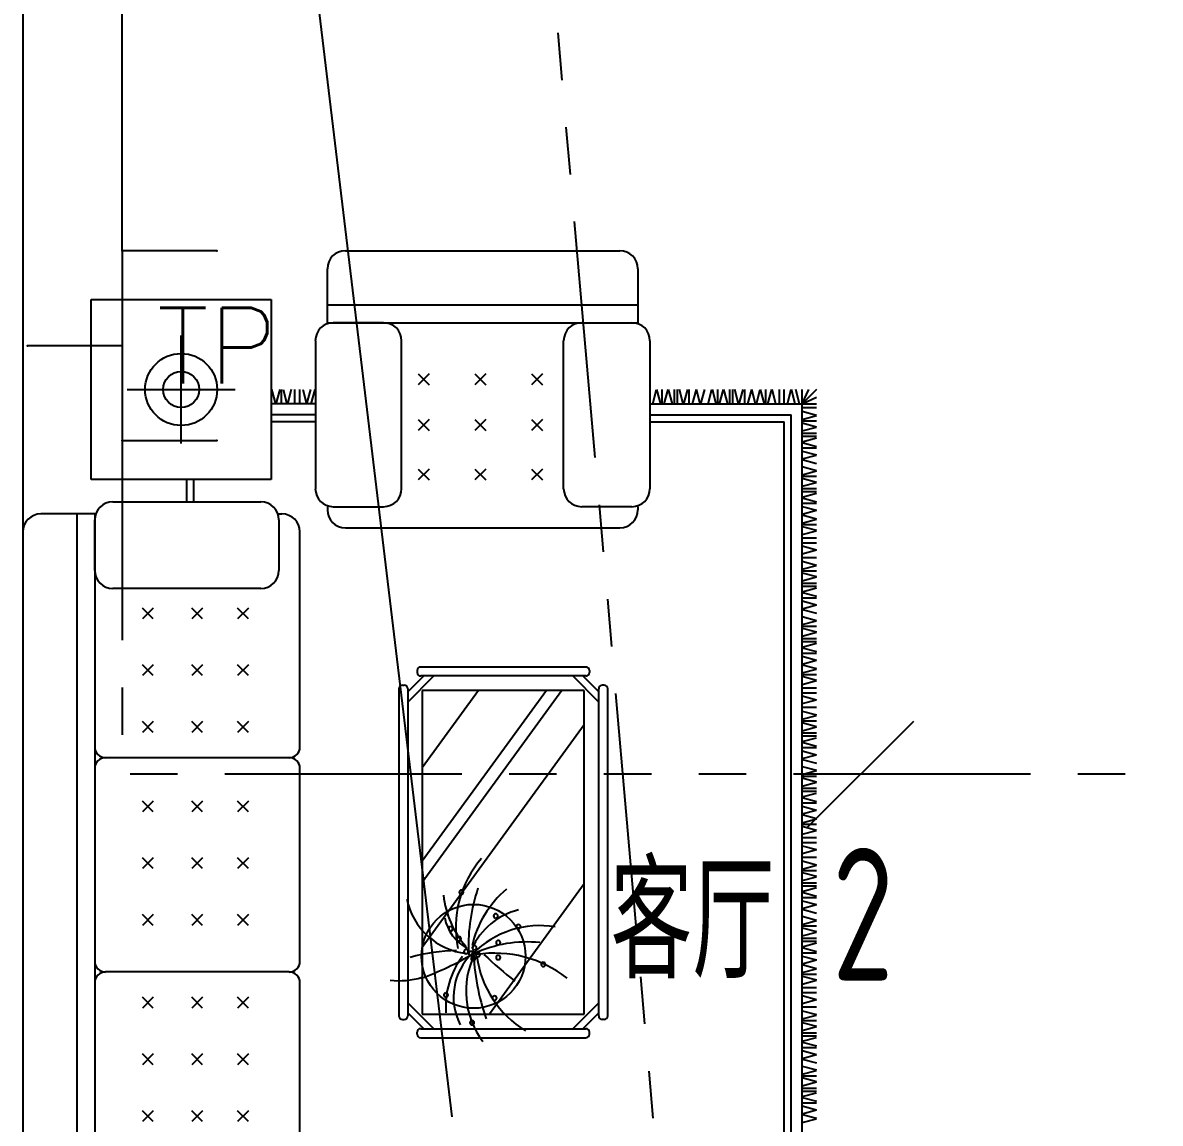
# Model space of a CAD drawing. Extents: x -41969 to 449372, y 65390 to 759577.
# Drawn here: x 302185 to 305185, y 704934 to 707838 of the extents above; entities that cross this region are included whole.
import ezdxf
from ezdxf.enums import TextEntityAlignment as Align

# ---------------------------------------------------------------- set-up
doc = ezdxf.new("R2010")
doc.units = 0
doc.header["$LTSCALE"] = 1000
doc.header["$MEASUREMENT"] = 0
doc.linetypes.add('PHANTOM2', pattern=[1.25, 0.625, -0.125, 0.125, -0.125, 0.125, -0.125])
doc.linetypes.add('PHANTOM3', pattern=[1.5, 0.625, -0.125, 0.125, -0.125, 0.125, -0.125, 0.125, -0.125])
for name, color, linetype in [('DIM-照明', 3, 'Continuous'), ('EQUIP-通讯', 241, 'Continuous'), ('WALL', 7, 'Continuous'), ('WIRE-照明', 120, 'Continuous'), ('装修家具', 8, 'Continuous')]:
    doc.layers.add(name, color=color, linetype=linetype)
doc.styles.add('_TEL_DIM', font='SIMPLEX', dxfattribs={"width": 0.8, "height": 3.5, "bigfont": 'HZTXT'})
doc.styles.add('DIM_FONT', font='SIMPLEX', dxfattribs={"width": 0.7, "bigfont": 'GBCBIG'})
doc.styles.get("Standard").update_dxf_attribs({"font": 'gbenor.shx', "bigfont": 'gbcbig.shx'})
doc.linetypes.add('TV', pattern='A,2.8,-0.1,["TV",_TEL_DIM,S=0.07,R=0,X=0,Y=-0.1],-0.52', length=3.42)

# ---------------------------------------------------------------- blocks, each defined once
blk = doc.blocks.new('A$C65FF3140')
at = {"color": 8}
for p, q in [((6550.9, -5455.4), (7274.9, -5455.4)), ((6550.9, -5455.4), (7274.9, -5455.4)), ((6503.4, -5645.3), (6503.4, -5502.8)), ((6503.4, -5645.3), (6503.4, -5502.8)), ((7322.4, -5502.8), (7322.4, -5648)), ((7322.4, -5502.8), (7322.4, -5648)), ((5880.4, -6058.9), (5880.4, -5584.1)), ((5880.4, -5584.1), (6355.2, -5584.1)), ((5880.4, -6058.9), (5880.4, -5584.1)), ((5880.4, -5584.1), (6355.2, -5584.1)), ((6355.2, -5584.1), (6355.2, -6058.9)), ((6355.2, -5584.1), (6355.2, -6058.9)), ((6503.4, -5597.8), (7322.4, -5597.8)), ((6503.4, -5597.8), (7322.4, -5597.8)), ((6503.4, -5645.3), (7322.4, -5645.3)), ((6503.4, -5645.3), (7322.4, -5645.3)), ((6651.7, -5645.3), (6519.1, -5645.3)), ((6651.7, -5645.3), (6519.1, -5645.3)), ((7174.1, -5645.3), (7306.7, -5645.3)), ((7174.1, -5645.3), (7306.7, -5645.3)), ((6117.8, -5963.9), (6117.8, -5679.1)), ((6117.8, -5963.9), (6117.8, -5679.1)), ((6471.7, -5692.8), (6471.7, -6083.2)), ((6471.7, -5692.8), (6471.7, -6083.2)), ((6699.2, -6083.2), (6699.2, -5692.8)), ((6699.2, -6083.2), (6699.2, -5692.8)), ((7126.6, -6083.2), (7126.6, -5692.8)), ((7126.6, -6083.2), (7126.6, -5692.8)), ((7354.2, -5692.8), (7354.2, -6083.2)), ((7354.2, -5692.8), (7354.2, -6083.2)), ((6742.9, -5780.4), (6771.6, -5809)), ((6771.6, -5780.4), (6742.9, -5809)), ((6742.9, -5780.4), (6771.6, -5809)), ((6771.6, -5780.4), (6742.9, -5809)), ((6892.6, -5780.4), (6921.2, -5809)), ((6921.2, -5780.4), (6892.6, -5809)), ((6892.6, -5780.4), (6921.2, -5809)), ((6921.2, -5780.4), (6892.6, -5809)), ((7042.2, -5780.4), (7070.9, -5809)), ((7070.9, -5780.4), (7042.2, -5809)), ((7042.2, -5780.4), (7070.9, -5809)), ((7070.9, -5780.4), (7042.2, -5809)), ((5975.4, -5821.5), (6260.3, -5821.5)), ((5975.4, -5821.5), (6260.3, -5821.5)), ((6356.2, -5821.5), (6366.4, -5859.5)), ((6356.2, -5821.5), (6366.4, -5859.5)), ((6377.7, -5821.5), (6367.5, -5859.5)), ((6377.7, -5821.5), (6367.5, -5859.5)), ((6381.6, -5821.5), (6381.6, -5859.5)), ((6381.6, -5821.5), (6381.6, -5859.5)), ((6386.7, -5821.5), (6396.8, -5859.5)), ((6386.7, -5821.5), (6396.8, -5859.5)), ((6408.1, -5821.5), (6397.9, -5859.5)), ((6408.1, -5821.5), (6397.9, -5859.5)), ((6416.9, -5821.5), (6416.9, -5859.5)), ((6416.9, -5821.5), (6416.9, -5859.5)), ((6429.9, -5821.5), (6429.9, -5859.5)), ((6429.9, -5821.5), (6429.9, -5859.5)), ((6438.3, -5821.5), (6448.4, -5859.5)), ((6438.3, -5821.5), (6448.4, -5859.5)), ((6458.8, -5821.5), (6448.6, -5859.5)), ((6458.8, -5821.5), (6448.6, -5859.5)), ((6470.3, -5821.5), (6460.1, -5859.5)), ((6470.3, -5821.5), (6460.1, -5859.5)), ((7361.4, -5859.5), (7371.6, -5821.5)), ((7361.4, -5859.5), (7371.6, -5821.5)), ((7382.9, -5859.5), (7372.7, -5821.5)), ((7382.9, -5859.5), (7372.7, -5821.5)), ((7386.8, -5859.5), (7386.8, -5821.5)), ((7386.8, -5859.5), (7386.8, -5821.5)), ((7391.9, -5859.5), (7402, -5821.5)), ((7391.9, -5859.5), (7402, -5821.5)), ((7413.3, -5859.5), (7403.1, -5821.5)), ((7413.3, -5859.5), (7403.1, -5821.5)), ((7419.2, -5859.5), (7419.2, -5821.5)), ((7419.2, -5859.5), (7419.2, -5821.5)), ((7427.2, -5859.5), (7427.2, -5821.5)), ((7427.2, -5859.5), (7427.2, -5821.5)), ((7441.9, -5859.5), (7431.8, -5821.5)), ((7441.9, -5859.5), (7431.8, -5821.5)), ((7443.9, -5859.5), (7454, -5821.5)), ((7443.9, -5859.5), (7454, -5821.5)), ((7458, -5859.5), (7458, -5821.5)), ((7458, -5859.5), (7458, -5821.5)), ((7466.4, -5859.5), (7476.5, -5821.5)), ((7466.4, -5859.5), (7476.5, -5821.5)), ((7486.9, -5859.5), (7476.7, -5821.5)), ((7486.9, -5859.5), (7476.7, -5821.5)), ((7488.8, -5859.5), (7499, -5821.5)), ((7488.8, -5859.5), (7499, -5821.5)), ((7507.4, -5859.5), (7517.6, -5821.5)), ((7507.4, -5859.5), (7517.6, -5821.5)), ((7528.9, -5859.5), (7518.7, -5821.5)), ((7528.9, -5859.5), (7518.7, -5821.5)), ((7532.8, -5859.5), (7532.8, -5821.5)), ((7532.8, -5859.5), (7532.8, -5821.5)), ((7537.8, -5859.5), (7548, -5821.5)), ((7537.8, -5859.5), (7548, -5821.5)), ((7559.3, -5859.5), (7549.1, -5821.5)), ((7559.3, -5859.5), (7549.1, -5821.5)), ((7565.2, -5859.5), (7565.2, -5821.5)), ((7565.2, -5859.5), (7565.2, -5821.5)), ((7573.1, -5859.5), (7573.1, -5821.5)), ((7573.1, -5859.5), (7573.1, -5821.5)), ((7587.9, -5859.5), (7577.7, -5821.5)), ((7587.9, -5859.5), (7577.7, -5821.5)), ((7589.8, -5859.5), (7600, -5821.5)), ((7589.8, -5859.5), (7600, -5821.5)), ((7604, -5859.5), (7604, -5821.5)), ((7604, -5859.5), (7604, -5821.5)), ((7612.4, -5859.5), (7622.5, -5821.5)), ((7612.4, -5859.5), (7622.5, -5821.5)), ((7632.9, -5859.5), (7622.7, -5821.5)), ((7632.9, -5859.5), (7622.7, -5821.5)), ((7634.8, -5859.5), (7645, -5821.5)), ((7634.8, -5859.5), (7645, -5821.5)), ((7656.2, -5859.5), (7646.1, -5821.5)), ((7656.2, -5859.5), (7646.1, -5821.5)), ((7660.2, -5859.5), (7660.2, -5821.5)), ((7660.2, -5859.5), (7660.2, -5821.5)), ((7665.2, -5859.5), (7675.4, -5821.5)), ((7665.2, -5859.5), (7675.4, -5821.5)), ((7686.6, -5859.5), (7676.5, -5821.5)), ((7686.6, -5859.5), (7676.5, -5821.5)), ((7695.4, -5859.5), (7695.4, -5821.5)), ((7695.4, -5859.5), (7695.4, -5821.5)), ((7708.4, -5859.5), (7708.4, -5821.5)), ((7708.4, -5859.5), (7708.4, -5821.5)), ((7716.8, -5859.5), (7727, -5821.5)), ((7716.8, -5859.5), (7727, -5821.5)), ((7737.3, -5859.5), (7727.1, -5821.5)), ((7737.3, -5859.5), (7727.1, -5821.5)), ((7748.8, -5859.5), (7738.6, -5821.5)), ((7748.8, -5859.5), (7738.6, -5821.5)), ((7793.4, -5821.5), (7755.4, -5859.5)), ((7755.4, -5859.5), (7773.1, -5821.5)), ((7755.4, -5859.5), (7755.4, -5821.5)), ((7793.4, -5821.5), (7755.4, -5859.5)), ((7755.4, -5859.5), (7773.1, -5821.5)), ((7755.4, -5859.5), (7755.4, -5821.5)), ((7755.4, -5859.5), (7793.4, -5841.5)), ((7755.4, -5859.5), (7793.4, -5841.5)), ((6471.7, -5859.5), (6355.2, -5859.5)), ((6471.7, -5859.5), (6355.2, -5859.5)), ((7354.2, -5859.5), (7755.4, -5859.5)), ((7354.2, -5859.5), (7755.4, -5859.5)), ((7755.4, -8292), (7755.4, -5859.5)), ((7755.4, -5859.5), (7793.4, -5859.5)), ((7755.4, -8292), (7755.4, -5859.5)), ((7755.4, -5859.5), (7793.4, -5859.5)), ((7755.4, -5869), (7793.4, -5869)), ((7755.4, -5869), (7793.4, -5869)), ((7755.4, -5879.1), (7793.4, -5889.3)), ((7755.4, -5879.1), (7793.4, -5889.3)), ((6471.7, -5888), (6355.2, -5888)), ((6471.7, -5888), (6355.2, -5888)), ((6471.7, -5907), (6355.2, -5907)), ((6471.7, -5907), (6355.2, -5907)), ((6742.9, -5901), (6771.6, -5929.7)), ((6771.6, -5901), (6742.9, -5929.7)), ((6742.9, -5901), (6771.6, -5929.7)), ((6771.6, -5901), (6742.9, -5929.7)), ((6892.6, -5901), (6921.2, -5929.7)), ((6921.2, -5901), (6892.6, -5929.7)), ((6892.6, -5901), (6921.2, -5929.7)), ((6921.2, -5901), (6892.6, -5929.7)), ((7042.2, -5901), (7070.9, -5929.7)), ((7070.9, -5901), (7042.2, -5929.7)), ((7042.2, -5901), (7070.9, -5929.7)), ((7070.9, -5901), (7042.2, -5929.7)), ((7354.2, -5888), (7726.9, -5888)), ((7354.2, -5888), (7726.9, -5888)), ((7354.2, -5907), (7707.9, -5907)), ((7354.2, -5907), (7707.9, -5907)), ((7707.9, -8244.6), (7707.9, -5907)), ((7707.9, -8244.6), (7707.9, -5907)), ((7726.9, -8263.6), (7726.9, -5888)), ((7726.9, -8263.6), (7726.9, -5888)), ((7755.4, -5900.5), (7793.4, -5890.3)), ((7755.4, -5900.5), (7793.4, -5890.3)), ((7755.4, -5904.5), (7793.4, -5904.5)), ((7755.4, -5904.5), (7793.4, -5904.5)), ((7755.4, -5909.5), (7793.4, -5919.7)), ((7755.4, -5909.5), (7793.4, -5919.7)), ((7755.4, -5930.9), (7793.4, -5920.8)), ((7755.4, -5930.9), (7793.4, -5920.8)), ((7755.4, -5936.9), (7793.4, -5936.9)), ((7755.4, -5936.9), (7793.4, -5936.9)), ((7755.4, -5944.8), (7793.4, -5944.8)), ((7755.4, -5944.8), (7793.4, -5944.8)), ((7755.4, -5959.6), (7793.4, -5949.4)), ((7755.4, -5959.6), (7793.4, -5949.4)), ((7755.4, -5961.5), (7793.4, -5971.7)), ((7755.4, -5961.5), (7793.4, -5971.7)), ((7755.4, -5975.6), (7793.4, -5975.6)), ((7755.4, -5975.6), (7793.4, -5975.6)), ((7755.4, -5984), (7793.4, -5994.2)), ((7755.4, -5984), (7793.4, -5994.2)), ((7755.4, -6004.5), (7793.4, -5994.4)), ((7755.4, -6004.5), (7793.4, -5994.4)), ((7755.4, -6006.4), (7793.4, -6016.6)), ((7755.4, -6006.4), (7793.4, -6016.6)), ((7755.4, -6025.1), (7793.4, -6035.2)), ((7755.4, -6025.1), (7793.4, -6035.2)), ((6355.2, -6058.9), (5880.4, -6058.9)), ((6355.2, -6058.9), (5880.4, -6058.9)), ((6132.6, -6118.1), (6132.6, -6058.9)), ((6132.6, -6118.1), (6132.6, -6058.9)), ((6151.6, -6118.1), (6151.6, -6058.9)), ((6151.6, -6118.1), (6151.6, -6058.9)), ((6742.9, -6031.3), (6771.6, -6059.9)), ((6771.6, -6031.3), (6742.9, -6059.9)), ((6742.9, -6031.3), (6771.6, -6059.9)), ((6771.6, -6031.3), (6742.9, -6059.9)), ((6921.2, -6031.3), (6892.6, -6059.9)), ((6892.6, -6031.3), (6921.2, -6059.9)), ((6921.2, -6031.3), (6892.6, -6059.9)), ((6892.6, -6031.3), (6921.2, -6059.9)), ((7042.2, -6031.3), (7070.9, -6059.9)), ((7070.9, -6031.3), (7042.2, -6059.9)), ((7042.2, -6031.3), (7070.9, -6059.9)), ((7070.9, -6031.3), (7042.2, -6059.9)), ((7755.4, -6046.5), (7793.4, -6036.3)), ((7755.4, -6046.5), (7793.4, -6036.3)), ((7755.4, -6050.5), (7793.4, -6050.5)), ((7755.4, -6050.5), (7793.4, -6050.5)), ((7755.4, -6055.5), (7793.4, -6065.6)), ((7755.4, -6055.5), (7793.4, -6065.6)), ((7755.4, -6076.9), (7793.4, -6066.7)), ((7755.4, -6076.9), (7793.4, -6066.7)), ((7755.4, -6082.8), (7793.4, -6082.8)), ((7755.4, -6082.8), (7793.4, -6082.8)), ((5937.4, -6118.1), (6327.8, -6118.1)), ((5937.4, -6118.1), (6327.8, -6118.1)), ((7755.4, -6090.8), (7793.4, -6090.8)), ((7755.4, -6090.8), (7793.4, -6090.8)), ((7755.4, -6105.6), (7793.4, -6095.4)), ((7755.4, -6105.6), (7793.4, -6095.4)), ((7755.4, -6107.5), (7793.4, -6117.6)), ((7755.4, -6107.5), (7793.4, -6117.6)), ((5889.9, -6149.9), (5747.5, -6149.9)), ((5889.9, -6149.9), (5747.5, -6149.9)), ((5842.4, -6149.9), (5842.4, -8001.6)), ((5842.4, -6149.9), (5842.4, -8001.6)), ((5889.9, -6149.9), (5889.9, -8001.6)), ((5889.9, -6149.9), (5889.9, -8001.6)), ((6375.3, -6149.9), (6383.7, -6149.9)), ((6375.3, -6149.9), (6383.7, -6149.9)), ((6503.4, -6130.7), (6503.4, -6139.1)), ((6503.4, -6130.7), (6503.4, -6139.1)), ((6519.1, -6130.7), (6651.7, -6130.7)), ((6519.1, -6130.7), (6651.7, -6130.7)), ((7306.7, -6130.7), (7174.1, -6130.7)), ((7306.7, -6130.7), (7174.1, -6130.7)), ((7322.4, -6130.7), (7322.4, -6139.1)), ((7322.4, -6130.7), (7322.4, -6139.1)), ((7755.4, -6121.6), (7793.4, -6121.6)), ((7755.4, -6121.6), (7793.4, -6121.6)), ((7755.4, -6130), (7793.4, -6140.2)), ((7755.4, -6130), (7793.4, -6140.2)), ((7755.4, -6150.5), (7793.4, -6140.3)), ((7755.4, -6150.5), (7793.4, -6140.3)), ((5889.9, -6299.2), (5889.9, -6165.6)), ((5889.9, -6299.2), (5889.9, -6165.6)), ((6375.3, -6165.6), (6375.3, -6299.2)), ((6375.3, -6165.6), (6375.3, -6299.2)), ((7755.4, -6152.4), (7793.4, -6162.6)), ((7755.4, -6152.4), (7793.4, -6162.6)), ((7755.4, -6173.9), (7793.4, -6163.7)), ((7755.4, -6173.9), (7793.4, -6163.7)), ((7755.4, -6177.8), (7793.4, -6177.8)), ((7755.4, -6177.8), (7793.4, -6177.8)), ((5700, -6197.4), (5700, -7954.2)), ((5700, -6197.4), (5700, -7954.2)), ((6431.2, -6765.4), (6431.2, -6197.4)), ((6431.2, -6765.4), (6431.2, -6197.4)), ((6550.9, -6186.6), (7274.9, -6186.6)), ((6550.9, -6186.6), (7274.9, -6186.6)), ((7755.4, -6182.8), (7793.4, -6193)), ((7755.4, -6182.8), (7793.4, -6193)), ((7755.4, -6204.3), (7793.4, -6194.1)), ((7755.4, -6204.3), (7793.4, -6194.1)), ((7755.4, -6213.1), (7793.4, -6213.1)), ((7755.4, -6213.1), (7793.4, -6213.1)), ((7755.4, -6226.1), (7793.4, -6226.1)), ((7755.4, -6226.1), (7793.4, -6226.1)), ((7755.4, -6234.4), (7793.4, -6244.6)), ((7755.4, -6234.4), (7793.4, -6244.6)), ((7755.4, -6255), (7793.4, -6244.8)), ((7755.4, -6255), (7793.4, -6244.8)), ((7755.4, -6264.5), (7793.4, -6264.5)), ((7755.4, -6264.5), (7793.4, -6264.5)), ((7755.4, -6274.5), (7793.4, -6284.7)), ((7755.4, -6274.5), (7793.4, -6284.7)), ((7755.4, -6296), (7793.4, -6285.8)), ((7755.4, -6296), (7793.4, -6285.8)), ((7755.4, -6299.9), (7793.4, -6299.9)), ((7755.4, -6299.9), (7793.4, -6299.9)), ((7755.4, -6305), (7793.4, -6315.1)), ((7755.4, -6305), (7793.4, -6315.1)), ((7755.4, -6326.4), (7793.4, -6316.2)), ((7755.4, -6326.4), (7793.4, -6316.2)), ((6327.8, -6346.7), (5937.4, -6346.7)), ((6327.8, -6346.7), (5937.4, -6346.7)), ((7755.4, -6332.3), (7793.4, -6332.3)), ((7755.4, -6332.3), (7793.4, -6332.3)), ((7755.4, -6340.3), (7793.4, -6340.3)), ((7755.4, -6340.3), (7793.4, -6340.3)), ((7755.4, -6355), (7793.4, -6344.9)), ((7755.4, -6355), (7793.4, -6344.9)), ((7755.4, -6357), (7793.4, -6367.1)), ((7755.4, -6357), (7793.4, -6367.1)), ((7755.4, -6371.1), (7793.4, -6371.1)), ((7755.4, -6371.1), (7793.4, -6371.1)), ((7755.4, -6379.5), (7793.4, -6389.7)), ((7755.4, -6379.5), (7793.4, -6389.7)), ((7755.4, -6400), (7793.4, -6389.8)), ((7755.4, -6400), (7793.4, -6389.8)), ((6044.2, -6427), (6015.6, -6398.3)), ((6044.2, -6398.3), (6015.6, -6427)), ((6044.2, -6427), (6015.6, -6398.3)), ((6044.2, -6398.3), (6015.6, -6427)), ((6174.5, -6427), (6145.8, -6398.3)), ((6174.5, -6398.3), (6145.8, -6427)), ((6174.5, -6427), (6145.8, -6398.3)), ((6174.5, -6398.3), (6145.8, -6427)), ((6295.1, -6427), (6266.4, -6398.3)), ((6295.1, -6398.3), (6266.4, -6427)), ((6295.1, -6427), (6266.4, -6398.3)), ((6295.1, -6398.3), (6266.4, -6427)), ((7755.4, -6401.9), (7793.4, -6412.1)), ((7755.4, -6401.9), (7793.4, -6412.1)), ((7755.4, -6420.5), (7793.4, -6430.7)), ((7755.4, -6420.5), (7793.4, -6430.7)), ((7755.4, -6442), (7793.4, -6431.8)), ((7755.4, -6442), (7793.4, -6431.8)), ((7755.4, -6445.9), (7793.4, -6445.9)), ((7755.4, -6445.9), (7793.4, -6445.9)), ((7755.4, -6450.9), (7793.4, -6461.1)), ((7755.4, -6450.9), (7793.4, -6461.1)), ((7755.4, -6472.4), (7793.4, -6462.2)), ((7755.4, -6472.4), (7793.4, -6462.2)), ((7755.4, -6478.3), (7793.4, -6478.3)), ((7755.4, -6478.3), (7793.4, -6478.3)), ((7755.4, -6486.2), (7793.4, -6486.2)), ((7755.4, -6486.2), (7793.4, -6486.2)), ((7755.4, -6501), (7793.4, -6490.8)), ((7755.4, -6501), (7793.4, -6490.8)), ((7755.4, -6502.9), (7793.4, -6513.1)), ((7755.4, -6502.9), (7793.4, -6513.1)), ((7755.4, -6517.1), (7793.4, -6517.1)), ((7755.4, -6517.1), (7793.4, -6517.1)), ((7755.4, -6525.5), (7793.4, -6535.6)), ((7755.4, -6525.5), (7793.4, -6535.6)), ((7755.4, -6546), (7793.4, -6535.8)), ((7755.4, -6546), (7793.4, -6535.8)), ((6044.2, -6548), (6015.6, -6576.6)), ((6044.2, -6576.6), (6015.6, -6548)), ((6044.2, -6548), (6015.6, -6576.6)), ((6044.2, -6576.6), (6015.6, -6548)), ((6174.5, -6576.6), (6145.8, -6548)), ((6174.5, -6548), (6145.8, -6576.6)), ((6174.5, -6576.6), (6145.8, -6548)), ((6174.5, -6548), (6145.8, -6576.6)), ((6295.1, -6576.6), (6266.4, -6548)), ((6295.1, -6548), (6266.4, -6576.6)), ((6295.1, -6576.6), (6266.4, -6548)), ((6295.1, -6548), (6266.4, -6576.6)), ((6740, -6563.3), (6740, -6568)), ((6740, -6563.3), (6740, -6568)), ((7185.2, -6553.8), (6749.5, -6553.8)), ((7185.2, -6553.8), (6749.5, -6553.8)), ((7194.7, -6563.3), (7194.7, -6568)), ((7194.7, -6563.3), (7194.7, -6568)), ((7755.4, -6547.9), (7793.4, -6558.1)), ((7755.4, -6547.9), (7793.4, -6558.1)), ((7755.4, -6569.3), (7793.4, -6559.2)), ((7755.4, -6569.3), (7793.4, -6559.2)), ((6715.7, -6619.3), (6757.5, -6577.5)), ((6715.7, -6646.2), (6784.4, -6577.5)), ((6715.7, -6619.3), (6757.5, -6577.5)), ((6715.7, -6646.2), (6784.4, -6577.5)), ((7185.2, -6577.5), (6749.5, -6577.5)), ((7185.2, -6577.5), (6749.5, -6577.5)), ((7219, -6646.2), (7150.4, -6577.5)), ((7219, -6646.2), (7150.4, -6577.5)), ((7219, -6619.3), (7177.2, -6577.5)), ((7219, -6619.3), (7177.2, -6577.5)), ((7755.4, -6573.3), (7793.4, -6573.3)), ((7755.4, -6573.3), (7793.4, -6573.3)), ((7755.4, -6578.3), (7793.4, -6588.5)), ((7755.4, -6578.3), (7793.4, -6588.5)), ((7755.4, -6599.7), (7793.4, -6589.6)), ((7755.4, -6599.7), (7793.4, -6589.6)), ((6692, -6611.3), (6692, -7474.4)), ((6692, -6611.3), (6692, -7474.4)), ((6701.5, -6601.8), (6706.2, -6601.8)), ((6701.5, -6601.8), (6706.2, -6601.8)), ((6715.7, -6611.3), (6715.7, -7474.4)), ((6715.7, -6611.3), (6715.7, -7474.4)), ((6901.8, -6615.5), (6753.7, -6819.4)), ((7081, -6615.5), (6753.7, -7066.1)), ((7121.8, -6615.5), (6753.7, -7122.2)), ((7181, -6615.5), (6753.7, -6615.5)), ((6753.7, -6615.5), (6753.7, -7470.2)), ((6901.8, -6615.5), (6753.7, -6819.4)), ((7081, -6615.5), (6753.7, -7066.1)), ((7121.8, -6615.5), (6753.7, -7122.2)), ((7181, -6615.5), (6753.7, -6615.5)), ((6753.7, -6615.5), (6753.7, -7470.2)), ((7181, -7470.2), (7181, -6615.5)), ((7181, -7470.2), (7181, -6615.5)), ((7219, -7474.4), (7219, -6611.3)), ((7219, -7474.4), (7219, -6611.3)), ((7233.2, -6601.8), (7228.5, -6601.8)), ((7233.2, -6601.8), (7228.5, -6601.8)), ((7242.7, -7474.4), (7242.7, -6611.3)), ((7242.7, -7474.4), (7242.7, -6611.3)), ((7755.4, -6608.5), (7793.4, -6608.5)), ((7755.4, -6608.5), (7793.4, -6608.5)), ((7755.4, -6621.5), (7793.4, -6621.5)), ((7755.4, -6621.5), (7793.4, -6621.5)), ((7755.4, -6629.9), (7793.4, -6640.1)), ((7755.4, -6629.9), (7793.4, -6640.1)), ((7755.4, -6650.4), (7793.4, -6640.2)), ((7755.4, -6650.4), (7793.4, -6640.2)), ((7755.4, -6659.9), (7793.4, -6659.9)), ((7755.4, -6659.9), (7793.4, -6659.9)), ((7755.4, -6670), (7793.4, -6680.2)), ((7755.4, -6670), (7793.4, -6680.2)), ((7755.4, -6691.5), (7793.4, -6681.3)), ((7755.4, -6691.5), (7793.4, -6681.3)), ((6044.2, -6726.3), (6015.6, -6697.6)), ((6044.2, -6697.6), (6015.6, -6726.3)), ((6044.2, -6726.3), (6015.6, -6697.6)), ((6044.2, -6697.6), (6015.6, -6726.3)), ((6174.5, -6726.3), (6145.8, -6697.6)), ((6174.5, -6697.6), (6145.8, -6726.3)), ((6174.5, -6726.3), (6145.8, -6697.6)), ((6174.5, -6697.6), (6145.8, -6726.3)), ((6295.1, -6726.3), (6266.4, -6697.6)), ((6295.1, -6697.6), (6266.4, -6726.3)), ((6295.1, -6726.3), (6266.4, -6697.6)), ((6295.1, -6697.6), (6266.4, -6726.3)), ((7181, -6706), (6753.7, -7294.3)), ((7181, -6706), (6753.7, -7294.3)), ((7755.4, -6695.4), (7793.4, -6695.4)), ((7755.4, -6695.4), (7793.4, -6695.4)), ((7755.4, -6700.4), (7793.4, -6710.6)), ((7755.4, -6700.4), (7793.4, -6710.6)), ((7755.4, -6721.9), (7793.4, -6711.7)), ((7755.4, -6721.9), (7793.4, -6711.7)), ((7755.4, -6727.8), (7793.4, -6727.8)), ((7755.4, -6727.8), (7793.4, -6727.8)), ((7755.4, -6735.7), (7793.4, -6735.7)), ((7755.4, -6735.7), (7793.4, -6735.7)), ((7755.4, -6750.5), (7793.4, -6740.3)), ((7755.4, -6750.5), (7793.4, -6740.3)), ((7755.4, -6752.4), (7793.4, -6762.6)), ((7755.4, -6752.4), (7793.4, -6762.6)), ((7755.4, -6766.6), (7793.4, -6766.6)), ((7755.4, -6766.6), (7793.4, -6766.6)), ((7755.4, -6774.9), (7793.4, -6785.1)), ((7755.4, -6774.9), (7793.4, -6785.1)), ((6402.7, -6793), (5918.4, -6793)), ((6402.7, -6793), (5918.4, -6793)), ((7755.4, -6795.5), (7793.4, -6785.3)), ((7755.4, -6795.5), (7793.4, -6785.3)), ((7755.4, -6797.4), (7793.4, -6807.6)), ((7755.4, -6797.4), (7793.4, -6807.6)), ((6431.2, -7331), (6431.2, -6820.6)), ((6431.2, -7331), (6431.2, -6820.6)), ((7755.4, -6816), (7793.4, -6826.2)), ((7755.4, -6816), (7793.4, -6826.2)), ((7755.4, -6837.4), (7793.4, -6827.3)), ((7755.4, -6837.4), (7793.4, -6827.3)), ((7755.4, -6841.4), (7793.4, -6841.4)), ((7755.4, -6841.4), (7793.4, -6841.4)), ((7755.4, -6846.4), (7793.4, -6856.6)), ((7755.4, -6846.4), (7793.4, -6856.6)), ((7755.4, -6867.9), (7793.4, -6857.7)), ((7755.4, -6867.9), (7793.4, -6857.7)), ((7755.4, -6873.8), (7793.4, -6873.8)), ((7755.4, -6873.8), (7793.4, -6873.8)), ((7755.4, -6881.7), (7793.4, -6881.7)), ((7755.4, -6881.7), (7793.4, -6881.7)), ((7755.4, -6896.5), (7793.4, -6886.3)), ((7755.4, -6896.5), (7793.4, -6886.3)), ((7755.4, -6898.4), (7793.4, -6908.6)), ((7755.4, -6898.4), (7793.4, -6908.6)), ((6044.2, -6907.5), (6015.6, -6936.2)), ((6044.2, -6936.2), (6015.6, -6907.5)), ((6044.2, -6907.5), (6015.6, -6936.2)), ((6044.2, -6936.2), (6015.6, -6907.5)), ((6174.5, -6907.5), (6145.8, -6936.2)), ((6174.5, -6936.2), (6145.8, -6907.5)), ((6174.5, -6907.5), (6145.8, -6936.2)), ((6174.5, -6936.2), (6145.8, -6907.5)), ((6295.1, -6907.5), (6266.4, -6936.2)), ((6295.1, -6936.2), (6266.4, -6907.5)), ((6295.1, -6907.5), (6266.4, -6936.2)), ((6295.1, -6936.2), (6266.4, -6907.5)), ((7755.4, -6912.6), (7793.4, -6912.6)), ((7755.4, -6912.6), (7793.4, -6912.6)), ((7755.4, -6920.9), (7793.4, -6931.1)), ((7755.4, -6920.9), (7793.4, -6931.1)), ((7755.4, -6941.4), (7793.4, -6931.3)), ((7755.4, -6941.4), (7793.4, -6931.3)), ((7755.4, -6943.4), (7793.4, -6953.5)), ((7755.4, -6943.4), (7793.4, -6953.5)), ((7755.4, -6964.8), (7793.4, -6954.6)), ((7755.4, -6964.8), (7793.4, -6954.6)), ((7755.4, -6968.8), (7793.4, -6968.8)), ((7755.4, -6968.8), (7793.4, -6968.8)), ((7755.4, -6973.8), (7793.4, -6983.9)), ((7755.4, -6973.8), (7793.4, -6983.9)), ((7755.4, -6995.2), (7793.4, -6985)), ((7755.4, -6995.2), (7793.4, -6985)), ((7755.4, -7004), (7793.4, -7004)), ((7755.4, -7004), (7793.4, -7004)), ((7755.4, -7017), (7793.4, -7017)), ((7755.4, -7017), (7793.4, -7017)), ((7755.4, -7025.4), (7793.4, -7035.5)), ((7755.4, -7025.4), (7793.4, -7035.5)), ((7755.4, -7045.9), (7793.4, -7035.7)), ((7755.4, -7045.9), (7793.4, -7035.7)), ((6044.2, -7085.8), (6015.6, -7057.2)), ((6044.2, -7057.2), (6015.6, -7085.8)), ((6044.2, -7085.8), (6015.6, -7057.2)), ((6044.2, -7057.2), (6015.6, -7085.8)), ((6174.5, -7057.2), (6145.8, -7085.8)), ((6174.5, -7085.8), (6145.8, -7057.2)), ((6174.5, -7057.2), (6145.8, -7085.8)), ((6174.5, -7085.8), (6145.8, -7057.2)), ((6295.1, -7057.2), (6266.4, -7085.8)), ((6295.1, -7085.8), (6266.4, -7057.2)), ((6295.1, -7057.2), (6266.4, -7085.8)), ((6295.1, -7085.8), (6266.4, -7057.2)), ((7755.4, -7055.4), (7793.4, -7055.4)), ((7755.4, -7055.4), (7793.4, -7055.4)), ((7755.4, -7065.5), (7793.4, -7075.7)), ((7755.4, -7065.5), (7793.4, -7075.7)), ((7755.4, -7086.9), (7793.4, -7076.8)), ((7755.4, -7086.9), (7793.4, -7076.8)), ((7755.4, -7090.9), (7793.4, -7090.9)), ((7755.4, -7090.9), (7793.4, -7090.9)), ((7755.4, -7095.9), (7793.4, -7106.1)), ((7755.4, -7095.9), (7793.4, -7106.1)), ((7755.4, -7117.3), (7793.4, -7107.2)), ((7755.4, -7117.3), (7793.4, -7107.2)), ((7181, -7125.8), (6930.9, -7470.2)), ((7181, -7125.8), (6930.9, -7470.2)), ((7755.4, -7123.3), (7793.4, -7123.3)), ((7755.4, -7123.3), (7793.4, -7123.3)), ((7755.4, -7131.2), (7793.4, -7131.2)), ((7755.4, -7131.2), (7793.4, -7131.2)), ((7755.4, -7146), (7793.4, -7135.8)), ((7755.4, -7146), (7793.4, -7135.8)), ((7755.4, -7147.9), (7793.4, -7158.1)), ((7755.4, -7147.9), (7793.4, -7158.1)), ((7755.4, -7162.1), (7793.4, -7162.1)), ((7755.4, -7162.1), (7793.4, -7162.1)), ((7755.4, -7170.4), (7793.4, -7180.6)), ((7755.4, -7170.4), (7793.4, -7180.6)), ((7755.4, -7190.9), (7793.4, -7180.8)), ((7755.4, -7190.9), (7793.4, -7180.8)), ((7755.4, -7192.8), (7793.4, -7203)), ((7755.4, -7192.8), (7793.4, -7203)), ((6044.2, -7206.8), (6015.6, -7235.5)), ((6044.2, -7235.5), (6015.6, -7206.8)), ((6044.2, -7206.8), (6015.6, -7235.5)), ((6044.2, -7235.5), (6015.6, -7206.8)), ((6174.5, -7206.8), (6145.8, -7235.5)), ((6174.5, -7235.5), (6145.8, -7206.8)), ((6174.5, -7206.8), (6145.8, -7235.5)), ((6174.5, -7235.5), (6145.8, -7206.8)), ((6295.1, -7206.8), (6266.4, -7235.5)), ((6295.1, -7235.5), (6266.4, -7206.8)), ((6295.1, -7206.8), (6266.4, -7235.5)), ((6295.1, -7235.5), (6266.4, -7206.8)), ((7755.4, -7211.5), (7793.4, -7221.6)), ((7755.4, -7211.5), (7793.4, -7221.6)), ((7755.4, -7232.9), (7793.4, -7222.7)), ((7755.4, -7232.9), (7793.4, -7222.7)), ((7755.4, -7236.9), (7793.4, -7236.9)), ((7755.4, -7236.9), (7793.4, -7236.9)), ((7755.4, -7241.9), (7793.4, -7252.1)), ((7755.4, -7241.9), (7793.4, -7252.1)), ((7755.4, -7263.3), (7793.4, -7253.1)), ((7755.4, -7263.3), (7793.4, -7253.1)), ((7755.4, -7269.3), (7793.4, -7269.3)), ((7755.4, -7269.3), (7793.4, -7269.3)), ((7755.4, -7277.2), (7793.4, -7277.2)), ((7755.4, -7277.2), (7793.4, -7277.2)), ((7755.4, -7292), (7793.4, -7281.8)), ((7755.4, -7292), (7793.4, -7281.8)), ((7755.4, -7293.9), (7793.4, -7304.1)), ((7755.4, -7293.9), (7793.4, -7304.1)), ((7755.4, -7308), (7793.4, -7308)), ((7755.4, -7308), (7793.4, -7308)), ((7755.4, -7316.4), (7793.4, -7326.6)), ((7755.4, -7316.4), (7793.4, -7326.6)), ((7755.4, -7336.9), (7793.4, -7326.7)), ((7755.4, -7336.9), (7793.4, -7326.7)), ((7755.4, -7338.8), (7793.4, -7349)), ((7755.4, -7338.8), (7793.4, -7349)), ((6402.7, -7358.5), (5918.4, -7358.5)), ((6402.7, -7358.5), (5918.4, -7358.5)), ((7755.4, -7360.3), (7793.4, -7350.1)), ((7755.4, -7360.3), (7793.4, -7350.1)), ((7755.4, -7364.2), (7793.4, -7364.2)), ((7755.4, -7364.2), (7793.4, -7364.2)), ((7755.4, -7369.2), (7793.4, -7379.4)), ((7755.4, -7369.2), (7793.4, -7379.4)), ((6431.2, -7954.2), (6431.2, -7386.1)), ((6431.2, -7954.2), (6431.2, -7386.1)), ((7755.4, -7390.7), (7793.4, -7380.5)), ((7755.4, -7390.7), (7793.4, -7380.5)), ((7755.4, -7399.5), (7793.4, -7399.5)), ((7755.4, -7399.5), (7793.4, -7399.5)), ((6044.2, -7453.9), (6015.6, -7425.3)), ((6044.2, -7425.3), (6015.6, -7453.9)), ((6044.2, -7453.9), (6015.6, -7425.3)), ((6044.2, -7425.3), (6015.6, -7453.9)), ((6174.5, -7453.9), (6145.8, -7425.3)), ((6174.5, -7425.3), (6145.8, -7453.9)), ((6174.5, -7453.9), (6145.8, -7425.3)), ((6174.5, -7425.3), (6145.8, -7453.9)), ((6295.1, -7453.9), (6266.4, -7425.3)), ((6295.1, -7425.3), (6266.4, -7453.9)), ((6295.1, -7453.9), (6266.4, -7425.3)), ((6295.1, -7425.3), (6266.4, -7453.9)), ((6715.7, -7439.5), (6784.4, -7508.2)), ((6715.7, -7439.5), (6784.4, -7508.2)), ((7219, -7439.5), (7150.4, -7508.2)), ((7219, -7439.5), (7150.4, -7508.2)), ((7755.4, -7412.5), (7793.4, -7412.5)), ((7755.4, -7412.5), (7793.4, -7412.5)), ((7755.4, -7420.8), (7793.4, -7431)), ((7755.4, -7420.8), (7793.4, -7431)), ((7755.4, -7441.4), (7793.4, -7431.2)), ((7755.4, -7441.4), (7793.4, -7431.2)), ((6715.7, -7466.4), (6757.5, -7508.2)), ((6715.7, -7466.4), (6757.5, -7508.2)), ((7219, -7466.4), (7177.2, -7508.2)), ((7219, -7466.4), (7177.2, -7508.2)), ((7755.4, -7450.9), (7793.4, -7450.9)), ((7755.4, -7450.9), (7793.4, -7450.9)), ((7755.4, -7461), (7793.4, -7471.1)), ((7755.4, -7461), (7793.4, -7471.1)), ((6701.5, -7483.9), (6706.2, -7483.9)), ((6701.5, -7483.9), (6706.2, -7483.9)), ((6753.7, -7470.2), (7181, -7470.2)), ((6753.7, -7470.2), (7181, -7470.2)), ((7233.2, -7483.9), (7228.5, -7483.9)), ((7233.2, -7483.9), (7228.5, -7483.9)), ((7755.4, -7482.4), (7793.4, -7472.2)), ((7755.4, -7482.4), (7793.4, -7472.2)), ((7755.4, -7486.3), (7793.4, -7486.3)), ((7755.4, -7486.3), (7793.4, -7486.3)), ((7755.4, -7491.4), (7793.4, -7501.5)), ((7755.4, -7491.4), (7793.4, -7501.5)), ((6740, -7522.4), (6740, -7517.6)), ((6740, -7522.4), (6740, -7517.6)), ((6749.5, -7508.2), (7185.2, -7508.2)), ((6749.5, -7508.2), (7185.2, -7508.2)), ((7194.7, -7522.4), (7194.7, -7517.6)), ((7194.7, -7522.4), (7194.7, -7517.6)), ((7755.4, -7512.8), (7793.4, -7502.6)), ((7755.4, -7512.8), (7793.4, -7502.6)), ((7755.4, -7518.7), (7793.4, -7518.7)), ((7755.4, -7518.7), (7793.4, -7518.7)), ((7755.4, -7526.7), (7793.4, -7526.7)), ((7755.4, -7526.7), (7793.4, -7526.7)), ((6749.5, -7531.9), (7185.2, -7531.9)), ((6749.5, -7531.9), (7185.2, -7531.9)), ((7755.4, -7541.5), (7793.4, -7531.3)), ((7755.4, -7541.5), (7793.4, -7531.3)), ((7755.4, -7543.4), (7793.4, -7553.5)), ((7755.4, -7543.4), (7793.4, -7553.5)), ((7755.4, -7557.5), (7793.4, -7557.5)), ((7755.4, -7557.5), (7793.4, -7557.5)), ((6044.2, -7574.9), (6015.6, -7603.6)), ((6044.2, -7603.6), (6015.6, -7574.9)), ((6044.2, -7574.9), (6015.6, -7603.6)), ((6044.2, -7603.6), (6015.6, -7574.9)), ((6174.5, -7603.6), (6145.8, -7574.9)), ((6174.5, -7574.9), (6145.8, -7603.6)), ((6174.5, -7603.6), (6145.8, -7574.9)), ((6174.5, -7574.9), (6145.8, -7603.6)), ((6295.1, -7603.6), (6266.4, -7574.9)), ((6295.1, -7574.9), (6266.4, -7603.6)), ((6295.1, -7603.6), (6266.4, -7574.9)), ((6295.1, -7574.9), (6266.4, -7603.6)), ((7755.4, -7565.9), (7793.4, -7576.1)), ((7755.4, -7565.9), (7793.4, -7576.1)), ((7755.4, -7586.4), (7793.4, -7576.2)), ((7755.4, -7586.4), (7793.4, -7576.2)), ((7755.4, -7588.3), (7793.4, -7598.5)), ((7755.4, -7588.3), (7793.4, -7598.5)), ((7755.4, -7606.9), (7793.4, -7617.1)), ((7755.4, -7606.9), (7793.4, -7617.1)), ((7755.4, -7628.4), (7793.4, -7618.2)), ((7755.4, -7628.4), (7793.4, -7618.2)), ((7755.4, -7632.3), (7793.4, -7632.3)), ((7755.4, -7632.3), (7793.4, -7632.3)), ((7755.4, -7637.3), (7793.4, -7647.5)), ((7755.4, -7637.3), (7793.4, -7647.5)), ((7755.4, -7658.8), (7793.4, -7648.6)), ((7755.4, -7658.8), (7793.4, -7648.6)), ((7755.4, -7664.7), (7793.4, -7664.7)), ((7755.4, -7664.7), (7793.4, -7664.7)), ((7755.4, -7672.7), (7793.4, -7672.7)), ((7755.4, -7672.7), (7793.4, -7672.7)), ((7755.4, -7687.4), (7793.4, -7677.3)), ((7755.4, -7687.4), (7793.4, -7677.3)), ((7755.4, -7689.3), (7793.4, -7699.5)), ((7755.4, -7689.3), (7793.4, -7699.5)), ((7755.4, -7703.5), (7793.4, -7703.5)), ((7755.4, -7703.5), (7793.4, -7703.5)), ((6044.2, -7753.2), (6015.6, -7724.6)), ((6044.2, -7724.6), (6015.6, -7753.2)), ((6044.2, -7753.2), (6015.6, -7724.6)), ((6044.2, -7724.6), (6015.6, -7753.2)), ((6174.5, -7753.2), (6145.8, -7724.6)), ((6174.5, -7724.6), (6145.8, -7753.2)), ((6174.5, -7753.2), (6145.8, -7724.6)), ((6174.5, -7724.6), (6145.8, -7753.2)), ((6295.1, -7753.2), (6266.4, -7724.6)), ((6295.1, -7724.6), (6266.4, -7753.2)), ((6295.1, -7753.2), (6266.4, -7724.6)), ((6295.1, -7724.6), (6266.4, -7753.2)), ((7755.4, -7711.9), (7793.4, -7722)), ((7755.4, -7711.9), (7793.4, -7722)), ((7755.4, -7732.4), (7793.4, -7722.2)), ((7755.4, -7732.4), (7793.4, -7722.2)), ((7755.4, -7734.3), (7793.4, -7744.5)), ((7755.4, -7734.3), (7793.4, -7744.5)), ((7755.4, -7755.7), (7793.4, -7745.6)), ((7755.4, -7755.7), (7793.4, -7745.6))]:
    blk.add_line(p, q, dxfattribs=at)
for centre, radius in [((6117.8, -5821.5), 95), ((6117.8, -5821.5), 95), ((6117.8, -5821.5), 47.5), ((6117.8, -5821.5), 47.5), ((6888.9, -7317.2), 137.1), ((6888.9, -7317.2), 137.1)]:
    blk.add_circle(centre, radius, dxfattribs=at)
for centre, radius, start, end in [((6550.9, -5502.8), 47.5, 90, 180), ((6550.9, -5502.8), 47.5, 90, 180), ((7274.9, -5502.8), 47.5, 0, 90), ((7274.9, -5502.8), 47.5, 0, 90), ((6519.1, -5692.8), 47.5, 90, 180), ((6519.1, -5692.8), 47.5, 90, 180), ((6651.7, -5692.8), 47.5, 0, 90), ((6651.7, -5692.8), 47.5, 0, 90), ((7174.1, -5692.8), 47.5, 90, 180), ((7174.1, -5692.8), 47.5, 90, 180), ((7306.7, -5692.8), 47.5, 0, 90), ((7306.7, -5692.8), 47.5, 0, 90), ((6519.1, -6083.2), 47.5, 180, 270), ((6519.1, -6083.2), 47.5, 180, 270), ((6651.7, -6083.2), 47.5, 270, 0), ((6651.7, -6083.2), 47.5, 270, 0), ((7174.1, -6083.2), 47.5, 180, 270), ((7174.1, -6083.2), 47.5, 180, 270), ((7306.7, -6083.2), 47.5, 270, 0), ((7306.7, -6083.2), 47.5, 270, 0), ((5937.4, -6165.6), 47.5, 90, 180), ((5937.4, -6165.6), 47.5, 90, 180), ((6327.8, -6165.6), 47.5, 0, 90), ((6327.8, -6165.6), 47.5, 0, 90), ((5747.5, -6197.4), 47.5, 90, 180), ((5747.5, -6197.4), 47.5, 90, 180), ((6383.7, -6197.4), 47.5, 0, 90), ((6383.7, -6197.4), 47.5, 0, 90), ((6550.9, -6139.1), 47.5, 180, 270), ((6550.9, -6139.1), 47.5, 180, 270), ((7274.9, -6139.1), 47.5, 270, 0), ((7274.9, -6139.1), 47.5, 270, 0), ((5937.4, -6299.2), 47.5, 180, 270), ((5937.4, -6299.2), 47.5, 180, 270), ((6327.8, -6299.2), 47.5, 270, 0), ((6327.8, -6299.2), 47.5, 270, 0), ((6749.5, -6563.3), 9.5, 90, 180), ((6749.5, -6563.3), 9.5, 90, 180), ((6749.5, -6568), 9.5, 180, 270), ((6749.5, -6568), 9.5, 180, 270), ((7185.2, -6563.3), 9.5, 0, 90), ((7185.2, -6563.3), 9.5, 0, 90), ((7185.2, -6568), 9.5, 270, 0), ((7185.2, -6568), 9.5, 270, 0), ((6701.5, -6611.3), 9.5, 90, 180), ((6701.5, -6611.3), 9.5, 90, 180), ((6706.2, -6611.3), 9.5, 0, 90), ((6706.2, -6611.3), 9.5, 0, 90), ((7228.5, -6611.3), 9.5, 90, 180), ((7228.5, -6611.3), 9.5, 90, 180), ((7233.2, -6611.3), 9.5, 0, 90), ((7233.2, -6611.3), 9.5, 0, 90), ((5918.4, -6764.5), 28.5, 180, 270), ((5918.4, -6764.5), 28.5, 180, 270), ((6402.7, -6764.5), 28.5, 270, 0), ((6402.7, -6764.5), 28.5, 270, 0), ((5918.4, -6821.5), 28.5, 90, 180), ((5918.4, -6821.5), 28.5, 90, 180), ((6402.7, -6821.5), 28.5, 0, 90), ((6402.7, -6821.5), 28.5, 0, 90), ((7119.9, -7241.6), 278.1, 139.0185, 191.4484), ((7119.9, -7241.6), 278.1, 139.0185, 191.4484), ((7352.4, -7290.7), 477.1, 161.271, 181.6714), ((7352.4, -7290.7), 477.1, 161.271, 181.6714), ((6891.5, -7128.3), 182.9, 191.9716, 263.0096), ((6891.5, -7128.3), 182.9, 191.9716, 263.0096), ((7054.1, -7129.5), 245.8, 186.1376, 221.2419), ((7054.1, -7129.5), 245.8, 186.1376, 221.2419), ((6856.7, -7148), 5.7, 90, 270), ((6856.7, -7148), 5.7, 90, 270), ((6856.7, -7148), 5.7, 270, 90), ((6856.7, -7148), 5.7, 270, 90), ((7154.4, -7351.4), 276.6, 130.2234, 166.9548), ((7154.4, -7351.4), 276.6, 130.2234, 166.9548), ((7049.9, -7370.6), 180.8, 103.7047, 155.9044), ((7049.9, -7370.6), 180.8, 103.7047, 155.9044), ((6930.3, -7191.9), 119.8, 191.5421, 241.1099), ((6930.3, -7191.9), 119.8, 191.5421, 241.1099), ((6947.6, -7210.6), 5.7, 90, 270), ((6947.6, -7210.6), 5.7, 90, 270), ((6947.6, -7210.6), 5.7, 270, 90), ((6947.6, -7210.6), 5.7, 270, 90), ((6828.6, -7244.6), 5.7, 90, 270), ((6828.6, -7244.6), 5.7, 90, 270), ((6828.6, -7244.6), 5.7, 270, 90), ((6828.6, -7244.6), 5.7, 270, 90), ((7064, -7482.7), 246.6, 80.6238, 135.5139), ((7064, -7482.7), 246.6, 80.6238, 135.5139), ((7007.1, -7239.3), 5.7, 90, 270), ((7007.1, -7239.3), 5.7, 90, 270), ((7007.1, -7239.3), 5.7, 270, 90), ((7007.1, -7239.3), 5.7, 270, 90), ((6850.4, -7270.7), 5.7, 90, 270), ((6850.4, -7270.7), 5.7, 90, 270), ((6850.4, -7270.7), 5.7, 270, 90), ((6850.4, -7270.7), 5.7, 270, 90), ((6891.2, -7294.2), 5.7, 90, 270), ((6891.2, -7294.2), 5.7, 90, 270), ((7029.4, -7607.4), 328.1, 84.0363, 114.9112), ((7029.4, -7607.4), 328.1, 84.0363, 114.9112), ((6891.2, -7294.2), 5.7, 270, 90), ((6891.2, -7294.2), 5.7, 270, 90), ((6953.9, -7281.1), 5.7, 90, 270), ((6953.9, -7281.1), 5.7, 90, 270), ((6953.9, -7281.1), 5.7, 270, 90), ((6953.9, -7281.1), 5.7, 270, 90), ((6851.4, -7767.1), 465.2, 90.8895, 106.1439), ((6851.4, -7767.1), 465.2, 90.8895, 106.1439), ((6491.6, -6650.3), 769.5, 289.639, 301.0127), ((6491.6, -6650.3), 769.5, 289.639, 301.0127), ((7036.5, -7450.6), 221.1, 143.0442, 184.1259), ((7036.5, -7450.6), 221.1, 143.0442, 184.1259), ((6996.4, -7425), 160.3, 134.0898, 207.0091), ((6996.4, -7425), 160.3, 134.0898, 207.0091), ((6869.3, -7304.6), 5.7, 90, 270), ((6869.3, -7304.6), 5.7, 90, 270), ((7091.7, -7409.2), 222.6, 154.2367, 216.6769), ((7091.7, -7409.2), 222.6, 154.2367, 216.6769), ((6869.3, -7304.6), 5.7, 270, 90), ((6869.3, -7304.6), 5.7, 270, 90), ((6881.8, -7309.8), 5.7, 90, 270), ((6881.8, -7309.8), 5.7, 90, 270), ((6881.8, -7309.8), 5.7, 270, 90), ((6881.8, -7309.8), 5.7, 270, 90), ((6888.1, -7322.9), 5.7, 90, 270), ((6888.1, -7322.9), 5.7, 90, 270), ((7497.4, -7278.8), 609.8, 182.1756, 199.4751), ((7497.4, -7278.8), 609.8, 182.1756, 199.4751), ((6888.1, -7322.9), 5.7, 270, 90), ((6888.1, -7322.9), 5.7, 270, 90), ((6900.6, -7312.4), 5.7, 90, 270), ((6900.6, -7312.4), 5.7, 90, 270), ((6944.4, -7617.7), 308.8, 51.7667, 98.7504), ((6944.4, -7617.7), 308.8, 51.7667, 98.7504), ((7167.7, -7280.4), 272.8, 187.8622, 238.685), ((7167.7, -7280.4), 272.8, 187.8622, 238.685), ((6900.6, -7312.4), 5.7, 270, 90), ((6900.6, -7312.4), 5.7, 270, 90), ((8068.6, -6062.8), 1699.8, 227.3201, 230.9512), ((8068.6, -6062.8), 1699.8, 227.3201, 230.9512), ((6953.9, -7320.3), 5.7, 90, 270), ((6953.9, -7320.3), 5.7, 90, 270), ((6953.9, -7320.3), 5.7, 270, 90), ((6953.9, -7320.3), 5.7, 270, 90), ((5918.4, -7330.1), 28.5, 180, 270), ((5918.4, -7330.1), 28.5, 180, 270), ((6402.7, -7330.1), 28.5, 270, 0), ((6402.7, -7330.1), 28.5, 270, 0), ((7072.9, -7338.6), 5.7, 90, 270), ((7072.9, -7338.6), 5.7, 90, 270), ((7072.9, -7338.6), 5.7, 270, 90), ((7072.9, -7338.6), 5.7, 270, 90), ((5918.4, -7387), 28.5, 90, 180), ((5918.4, -7387), 28.5, 90, 180), ((6402.7, -7387), 28.5, 0, 90), ((6402.7, -7387), 28.5, 0, 90), ((6692.3, -7173.4), 208.2, 263.5186, 287.0544), ((6692.3, -7173.4), 208.2, 263.5186, 287.0544), ((6816, -7419.5), 5.7, 90, 270), ((6816, -7419.5), 5.7, 90, 270), ((6816, -7419.5), 5.7, 270, 90), ((6816, -7419.5), 5.7, 270, 90), ((6944.5, -7427.3), 5.7, 90, 270), ((6944.5, -7427.3), 5.7, 90, 270), ((6944.5, -7427.3), 5.7, 270, 90), ((6944.5, -7427.3), 5.7, 270, 90), ((6701.5, -7474.4), 9.5, 180, 270), ((6701.5, -7474.4), 9.5, 180, 270), ((6706.2, -7474.4), 9.5, 270, 0), ((6706.2, -7474.4), 9.5, 270, 0), ((6884.9, -7492.6), 5.7, 90, 270), ((6884.9, -7492.6), 5.7, 90, 270), ((6884.9, -7492.6), 5.7, 270, 90), ((6884.9, -7492.6), 5.7, 270, 90), ((7228.5, -7474.4), 9.5, 180, 270), ((7228.5, -7474.4), 9.5, 180, 270), ((7233.2, -7474.4), 9.5, 270, 0), ((7233.2, -7474.4), 9.5, 270, 0), ((6749.5, -7517.6), 9.5, 90, 180), ((6749.5, -7517.6), 9.5, 90, 180), ((6749.5, -7522.4), 9.5, 180, 270), ((6749.5, -7522.4), 9.5, 180, 270), ((7185.2, -7517.6), 9.5, 0, 90), ((7185.2, -7517.6), 9.5, 0, 90), ((7185.2, -7522.4), 9.5, 270, 0), ((7185.2, -7522.4), 9.5, 270, 0)]:
    blk.add_arc(centre, radius, start, end, dxfattribs=at)
at = {"color": 8, "ltscale": 1e-06, "style": 'DIM_FONT', "text_generation_flag": 4, "width": 0.8, "flags": 9}
for tag, p, rotation in [('YSIZE', (7913.6, 18100), 270), ('XSIZE', (7913.6, 18100), 270), ('YSIZE', (5350, 12479.8), 270.0001), ('XSIZE', (5350, 12479.8), 270.0001), ('YSIZE', (7913.6, 10300), 270), ('XSIZE', (7913.6, 10300), 270), ('YSIZE', (5350, 4679.8), 270.0001), ('XSIZE', (5350, 4679.8), 270.0001), ('YSIZE', (-4020.2, -3750), 180.0001), ('XSIZE', (-4020.2, -3750), 180.0001), ('YSIZE', (3779.8, -3750), 180.0001), ('XSIZE', (3779.8, -3750), 180.0001), ('YSIZE', (12500, -4413.7), 270.0001), ('XSIZE', (12500, -4413.7), 270.0001), ('XSIZE', (12451, -6050.4), 180), ('YSIZE', (12451, -6050.4), 180), ('YSIZE', (10569.5, -6235.4), 180), ('XSIZE', (10569.5, -6235.4), 180), ('XSIZE', (-6200, -6313.6), 180), ('YSIZE', (-6200, -6313.6), 180), ('XSIZE', (1600, -6313.6), 180), ('YSIZE', (1600, -6313.6), 180)]:
    blk.add_attdef(tag, p, '', height=0.5, rotation=rotation, dxfattribs=at)
at = {"color": 8, "style": 'DIM_FONT', "oblique": 0, "width": 0.8, "flags": 9}
for tag, p, rotation in [('YSIZE', (5516.7, 17078.2), 360), ('XSIZE', (5516.7, 17078.2), 360), ('YSIZE', (5516.7, 9278.2), 360), ('XSIZE', (5516.7, 9278.2), 360), ('YSIZE', (-7221.8, -3916.7), 270), ('XSIZE', (-7221.8, -3916.7), 270), ('YSIZE', (578.2, -3916.7), 270), ('XSIZE', (578.2, -3916.7), 270)]:
    blk.add_attdef(tag, p, '', height=0.413, rotation=rotation, dxfattribs=at)
at = {"color": 8, "ltscale": 1e-06, "style": 'DIM_FONT', "width": 0.8, "flags": 9}
for tag, p, rotation in [('YSIZE', (5350, 16101), 89.9999), ('XSIZE', (5350, 16101), 89.9999), ('XSIZE', (7913.6, 10500), 90), ('YSIZE', (7913.6, 10500), 90), ('YSIZE', (7913.6, 2700.1), 90), ('XSIZE', (7913.6, 2700.1), 90), ('YSIZE', (-16900, -4413.7), 269.9999), ('XSIZE', (-16900, -4413.7), 269.9999)]:
    blk.add_attdef(tag, p, '', height=0.5, rotation=rotation, dxfattribs=at)
at = {"color": 8, "style": 'DIM_FONT', "text_generation_flag": 4, "width": 0.8, "flags": 9}
for tag, p, rotation in [('YSIZE', (5516.7, 11521.8), 0), ('XSIZE', (5516.7, 11521.8), 0), ('YSIZE', (5516.7, 3721.8), 0), ('XSIZE', (5516.7, 3721.8), 0), ('YSIZE', (9342.9, -1535.9), 180), ('XSIZE', (9342.9, -1535.9), 180), ('YSIZE', (-4978.2, -3916.7), 270), ('XSIZE', (-4978.2, -3916.7), 270), ('YSIZE', (2821.8, -3916.7), 270), ('XSIZE', (2821.8, -3916.7), 270)]:
    blk.add_attdef(tag, p, '', height=0.413, rotation=rotation, dxfattribs=at)
at = {"color": 8, "ltscale": 1e-06, "style": 'DIM_FONT', "oblique": 0, "width": 0.8, "flags": 9}
for tag, p, rotation in [('YSIZE', (5350, 8320.2), 89.9999), ('XSIZE', (5350, 8320.2), 89.9999), ('YSIZE', (-8179.8, -3750), 359.9999), ('XSIZE', (-8179.8, -3750), 359.9999), ('YSIZE', (-379.8, -3750), 359.9999), ('XSIZE', (-379.8, -3750), 359.9999)]:
    blk.add_attdef(tag, p, '', height=0.5, rotation=rotation, dxfattribs=at)
at = {"color": 8, "text_generation_flag": 4, "flags": 9}
for tag, p, height, width in [('YSIZE', (-14000.3, -1399.1), 0.666, 0.834261), ('XSIZE', (-14000.3, -1399.1), 0.666, 0.834261), ('YSIZE', (-10846.1, -3267.1), 0.5, 0.8), ('XSIZE', (-10846.1, -3267.1), 0.5, 0.8)]:
    blk.add_attdef(tag, p, '', height=height, rotation=180, dxfattribs=dict(at, width=width))
at = {"color": 8, "flags": 9}
for tag, p, height, width in [('YSIZE', (9600.3, -1399.1), 0.666, 0.834261), ('XSIZE', (9600.3, -1399.1), 0.666, 0.834261), ('YSIZE', (6446.1, -3267.1), 0.5, 0.8), ('XSIZE', (6446.1, -3267.1), 0.5, 0.8)]:
    blk.add_attdef(tag, p, '', height=height, dxfattribs=dict(at, width=width))
at = {"color": 8, "style": 'DIM_FONT', "width": 0.8, "flags": 9}
for tag in ['YSIZE', 'XSIZE']:
    blk.add_attdef(tag, (-13742.9, -1535.9), '', height=0.413, dxfattribs=at)
at = {"color": 8, "flags": 9}
for tag, p in [('YSIZE', (5880.4, -5584.1)), ('XSIZE', (5880.4, -5584.1)), ('YSIZE', (5880.4, -5584.1)), ('XSIZE', (5880.4, -5584.1)), ('YSIZE', (9400, -8940.7)), ('XSIZE', (9400, -8940.7))]:
    blk.add_attdef(tag, p, '', height=0.5, dxfattribs=at)
at = {"color": 8, "ltscale": 1e-06, "style": 'DIM_FONT', "width": 0.8, "flags": 9}
for tag, p in [('YSIZE', (-16900, -6050.4)), ('XSIZE', (-16900, -6050.4)), ('YSIZE', (-14969.5, -6235.4)), ('XSIZE', (-14969.5, -6235.4)), ('YSIZE', (-6000, -6313.6)), ('XSIZE', (-6000, -6313.6)), ('YSIZE', (1800, -6313.6)), ('XSIZE', (1800, -6313.6))]:
    blk.add_attdef(tag, p, '', height=0.5, dxfattribs=at)
at = {"color": 8, "text_generation_flag": 4, "flags": 9}
for tag, p in [('YSIZE', (-10280.4, -6139.1)), ('XSIZE', (-10280.4, -6139.1)), ('YSIZE', (-13800, -9000.4)), ('XSIZE', (-13800, -9000.4))]:
    blk.add_attdef(tag, p, '', height=0.5, rotation=180, dxfattribs=at)
blk = doc.blocks.new('$equip$00001867')
for p, q in [((-0.5, 0.499), (-0.5, 0.999)), ((0.5, 0.999), (0.5, 0.499)), ((0.5, 0.499), (-0.5, 0.499)), ((0, 0.4995), (0, 0))]:
    blk.add_line(p, q)
for p in [(-0.5, 0.999), (0.5, 0.999), (-0.5, 0.499), (0.5, 0.499), (0, 0)]:
    blk.add_point(p)
at = {"color": 7, "style": '_TEL_DIM'}
blk.add_attdef('$TEXT$', text='', height=0.4, dxfattribs=at).set_placement((0, 0.999), align=Align.MIDDLE_CENTER)
at = {"color": 7, "style": '_TEL_DIM', "flags": 1}
blk.add_attdef('A', text='', height=0.00002, dxfattribs=at).set_placement((0, 0), align=Align.MIDDLE_CENTER)
blk = doc.blocks.new('$TelecSys$00000095')
blk.add_line((0.4, 0.4), (-0.4, -0.4))
at = {"width": 0.8}
blk.add_attdef('N', text='', height=1, dxfattribs=at).set_placement((-0.0174, 1.0556), align=Align.MIDDLE)

msp = doc.modelspace()

# ---------------------------------------------------------------- linework, layer by layer
at = {"layer": 'WALL'}
msp.add_line((302184.7, 710592.2), (302184.7, 703192.2), dxfattribs=at)
at = {"layer": 'WIRE-照明', "linetype": 'PHANTOM2'}
msp.add_line((303202.7, 712294.5), (303954.4, 703716.9), dxfattribs=at)
at = {"layer": 'WIRE-照明', "linetype": 'PHANTOM3'}
for p, q in [((302446.7, 707236.3), (302446.7, 712192.2)), ((302446.7, 706834.3), (302446.7, 705855.6)), ((306342.6, 705855.6), (302446.7, 705855.6))]:
    msp.add_line(p, q, dxfattribs=at)
at = {"layer": 'WIRE-照明', "linetype": 'TV', "ltscale": 0.5}
msp.add_line((302446.7, 712192.2), (303316.3, 704951.1), dxfattribs=at)

# ---------------------------------------------------------------- block references
at = {"layer": 'DIM-照明'}
ref = msp.add_blockref('$TelecSys$00000095', (304394.6, 705855.6), dxfattribs=dict(at, xscale=350, yscale=350, zscale=350, rotation=180))
ref.add_attrib('N', '2', dxfattribs={"layer": '0', "color": 7, "height": 350, "width": 0.8}).set_placement((304400.7, 705486.2), align=Align.MIDDLE)
at = {"layer": 'EQUIP-通讯'}
ref = msp.add_blockref('$equip$00001867', (302197.2, 706986.3), dxfattribs=dict(at, xscale=-500, yscale=500, zscale=500, rotation=269.9999999730795))
ref.add_attrib('$TEXT$', 'TP', dxfattribs={"layer": '0', "color": 7, "height": 200, "style": '_TEL_DIM'}).set_placement((302696.7, 706986.3), align=Align.MIDDLE_CENTER)
at = {"layer": '装修家具'}
msp.add_blockref('A$C65FF3140', (296484.7, 712692.2), dxfattribs=at)

# ---------------------------------------------------------------- texts
at = {"color": 9}
msp.add_text('客厅', height=300, dxfattribs=at).set_placement((303734.8, 705316.6))

doc.saveas('drawing.dxf')
